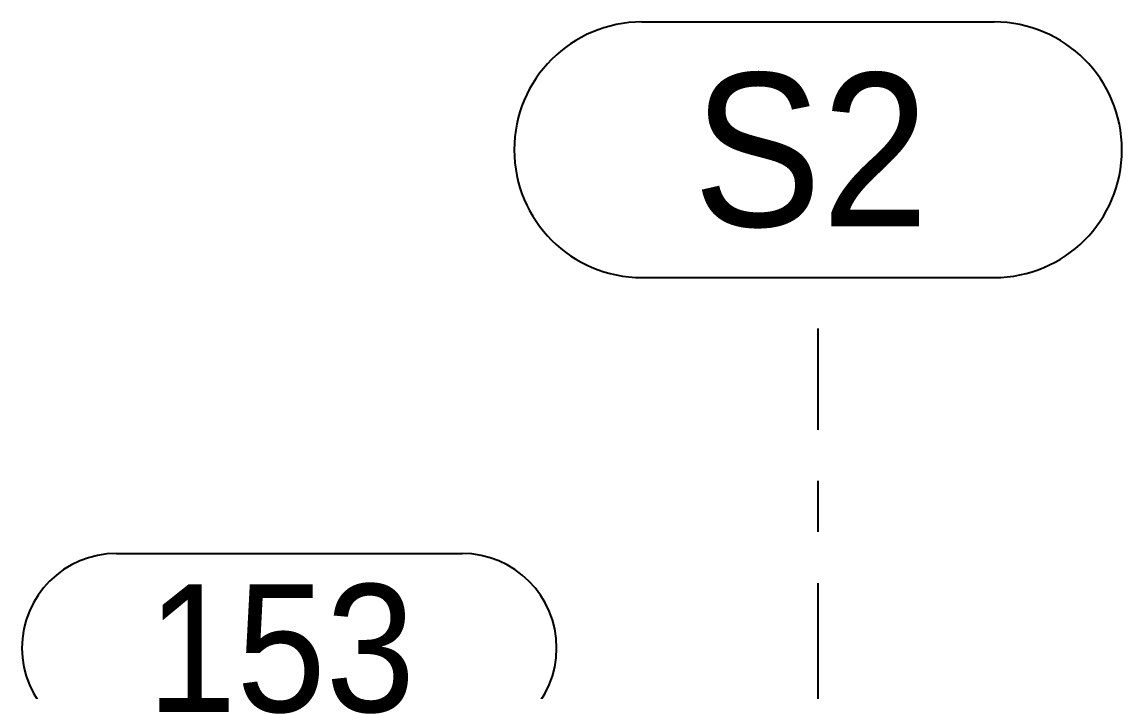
# Model space of a CAD drawing. Header units: millimetres. Extents: x 0 to 594, y 0 to 420.
# Drawn here: x 521.65 to 543.18, y 337.11 to 350.22 of the extents above; entities that cross this region are included whole.
import ezdxf

# ---------------------------------------------------------------- set-up
doc = ezdxf.new("R2010")
doc.units = ezdxf.units.MM
doc.header["$MEASUREMENT"] = 0
doc.linetypes.add('XKITLINE00', pattern=[0])
doc.linetypes.add('XKITLINE03', pattern=[6, 3, -1, 1, -1])
doc.layers.add('grid', color=7, linetype='Continuous')
doc.layers.add('mark', color=7, linetype='Continuous')
doc.styles.add('STYLE_1', font='ARIAL.TTF', dxfattribs={"height": 0.2})

# ---------------------------------------------------------------- blocks, each defined once
blk = doc.blocks.new('*D35')
at = {"layer": 'grid', "color": 4, "linetype": 'XKITLINE00'}
for p, q in [((560.221, 1489.374), (567.115, 1489.374)), ((560.221, 1484.374), (567.115, 1484.374))]:
    blk.add_line(p, q, dxfattribs=at)
at = {"layer": 'grid', "color": 4, "linetype": 'XKITLINE03'}
blk.add_line((563.668, 1427.395), (563.668, 1483.374), dxfattribs=at)
at = {"layer": 'grid', "color": 4, "linetype": 'XKITLINE00'}
for centre, start, end in [((560.221, 1486.874), 90, -90), ((567.115, 1486.874), -90, 90)]:
    blk.add_arc(centre, 2.5, start, end, dxfattribs=at)
at = {"layer": 'grid', "color": 4, "style": 'STYLE_1', "width": 0.9}
blk.add_text('S2', height=3, dxfattribs=at).set_placement((561.221, 1485.374))
blk = doc.blocks.new('*D84')
at = {"layer": 'mark', "color": 1, "linetype": 'XKITLINE00'}
for p, q in [((549.937, 1478.974), (556.7, 1478.974)), ((549.937, 1475.274), (556.7, 1475.274)), ((550.168, 1473.905), (549.937, 1475.274)), ((549.937, 1475.274), (549.937, 1475.274))]:
    blk.add_line(p, q, dxfattribs=at)
for centre, start, end in [((549.937, 1477.124), 90, -90), ((556.7, 1477.124), -90, 90)]:
    blk.add_arc(centre, 1.85, start, end, dxfattribs=at)
at = {"layer": 'mark', "color": 1, "style": 'STYLE_1', "width": 0.9}
blk.add_text('153', height=2.5, dxfattribs=at).set_placement((550.537, 1475.874))

msp = doc.modelspace()

# ---------------------------------------------------------------- block references
at = {"layer": 'grid'}
msp.add_blockref('*D35', (-26.435, -1139.151), dxfattribs=at)
at = {"layer": 'mark'}
msp.add_blockref('*D84', (-26.435, -1139.151), dxfattribs=at)

doc.saveas('drawing.dxf')
